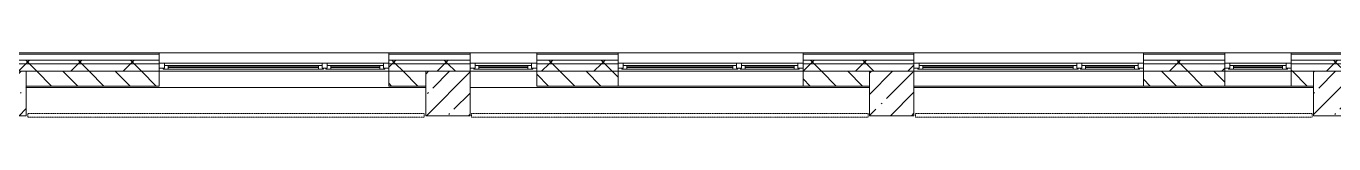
# Model space of a CAD drawing. Header units: millimetres. Extents: x 81773 to 282675, y -8553 to 29000.
# Drawn here: x 190563 to 208238, y 26479 to 27350 of the extents above; entities that cross this region are included whole.
import ezdxf

# ---------------------------------------------------------------- set-up
doc = ezdxf.new("R2010")
doc.units = ezdxf.units.MM
doc.linetypes.add('200_ШТРИХ__ш1_п0_6_', pattern=[1.6, 1, -0.6])
for name, color, linetype, lineweight in [('A-DETL-MBND-1', 7, '200_ШТРИХ__ш1_п0_6_', 9), ('A-GLAZ-3', 7, 'Continuous', 5), ('A-WALL', 7, 'Continuous', 9), ('A-WALL-2', 7, 'Continuous', 5), ('I-WALL-4', 7, 'Continuous', 5), ('S-COLS-2', 7, 'Continuous', 5)]:
    doc.layers.add(name, color=color, linetype=linetype, lineweight=lineweight)
pattern_1 = [(45, (147802.7, 0), (-353.5534, 353.5534), []), (135, (147802.7, 0), (-353.5534, -353.5534), [])]
pattern_2 = [(45, (147802.7, 0), (-285.1231, 285.1231), []), (45, (148087.8, 0), (-285.1231, 285.1231), [504.031, -100.806, 16.764, -84.042])]

# ---------------------------------------------------------------- blocks, each defined once
blk = doc.blocks.new('BSC_Колонна _Прямоугольная - 600х600-V120-3_3_3_птичка')
at = {"layer": 'S-COLS-2'}
h = blk.add_hatch(dxfattribs=at)
h.set_pattern_fill('FP_87', color=256, style=0, pattern_type=2)
h.set_pattern_definition([(45, (-42460, -26800), (-285.123, 285.123), []), (45, (-42174.88, -26800), (-285.123, 285.123), [504.031, -100.806, 16.764, -84.042])])
h.paths.add_polyline_path([(-300, -300), (300, -300), (300, 300), (-300, 300)])
for p, q in [((300, 300), (-300, 300)), ((-300, 300), (-300, -300)), ((300, -300), (300, 300)), ((-300, -300), (300, -300))]:
    blk.add_line(p, q, dxfattribs=at)
blk = doc.blocks.new('120_Окно_СКБ_2Ст - 120_Окно_СКБ_2Ст 3100х2500 _мал_створка слева_ 2-19089248-3_3_3_птичка')
at = {"layer": 'A-GLAZ-3'}
for p, q in [((-1550, -75), (-1550, -5)), ((-1550, -5), (-1480, -5)), ((1550, -5), (-1550, -5)), ((-1480, -75), (-1550, -75)), ((-1550, -75), (-1500, -75)), ((-1480, -75), (-1500, -75)), ((-1500, -75), (-1500, -85)), ((-1500, -85), (670, -85)), ((670, -85), (-1500, -85)), ((-1480, -5), (-1480, -75)), ((650, -35), (-1480, -35)), ((-1480, -35), (-1480, -75)), ((-1430, -85), (-1430, -35)), ((-1430, -55), (600, -55)), ((600, -65), (-1430, -65)), ((600, -85), (600, -35)), ((650, -75), (650, -5)), ((650, -5), (720, -5)), ((650, -75), (650, -35)), ((720, -75), (650, -75)), ((670, -75), (650, -75)), ((670, -75), (700, -75)), ((670, -85), (670, -75)), ((720, -75), (700, -75)), ((700, -75), (700, -85)), ((700, -85), (1500, -85)), ((1500, -85), (700, -85)), ((720, -5), (720, -75)), ((1480, -35), (720, -35)), ((720, -35), (720, -75)), ((770, -85), (770, -35)), ((770, -55), (1430, -55)), ((1430, -65), (770, -65)), ((1430, -85), (1430, -35)), ((1480, -75), (1480, -5)), ((1480, -5), (1550, -5)), ((1480, -75), (1480, -35)), ((1550, -75), (1480, -75)), ((1500, -75), (1480, -75)), ((1500, -75), (1550, -75)), ((1500, -85), (1500, -75)), ((1550, -5), (1550, -75))]:
    blk.add_line(p, q, dxfattribs=at)
blk = doc.blocks.new('120_Окно_СКБ_2Ст - 120_Окно_СКБ_2Ст 2500х2500 _мал створка справа_-23206729-3_3_3_птичка')
at = {"layer": 'A-GLAZ-3'}
for p, q in [((-1250, -75), (-1250, -5)), ((-1250, -5), (-1180, -5)), ((1250, -5), (-1250, -5)), ((-1180, -75), (-1250, -75)), ((-1250, -75), (-1200, -75)), ((-1180, -75), (-1200, -75)), ((-1200, -75), (-1200, -85)), ((-1200, -85), (370, -85)), ((370, -85), (-1200, -85)), ((-1180, -5), (-1180, -75)), ((350, -35), (-1180, -35)), ((-1180, -35), (-1180, -75)), ((-1130, -85), (-1130, -35)), ((-1130, -55), (300, -55)), ((300, -65), (-1130, -65)), ((300, -85), (300, -35)), ((350, -75), (350, -5)), ((350, -5), (420, -5)), ((350, -75), (350, -35)), ((420, -75), (350, -75)), ((370, -75), (350, -75)), ((370, -75), (400, -75)), ((370, -85), (370, -75)), ((420, -75), (400, -75)), ((400, -75), (400, -85)), ((400, -85), (1200, -85)), ((1200, -85), (400, -85)), ((420, -5), (420, -75)), ((1180, -35), (420, -35)), ((420, -35), (420, -75)), ((470, -85), (470, -35)), ((470, -55), (1130, -55)), ((1130, -65), (470, -65)), ((1130, -85), (1130, -35)), ((1180, -75), (1180, -5)), ((1180, -5), (1250, -5)), ((1180, -75), (1180, -35)), ((1250, -75), (1180, -75)), ((1200, -75), (1180, -75)), ((1200, -75), (1250, -75)), ((1200, -85), (1200, -75)), ((1250, -5), (1250, -75))]:
    blk.add_line(p, q, dxfattribs=at)
blk = doc.blocks.new('120_Окно_СКБ_1Ст - 120_Окно_СКБ_1Ст_900х2500_h_-21649151-3_3_3_птичка')
at = {"layer": 'A-GLAZ-3'}
for p, q in [((-450, -75), (-450, -5)), ((-450, -5), (-380, -5)), ((450, -5), (-450, -5)), ((-380, -75), (-450, -75)), ((-450, -75), (-400, -75)), ((-380, -75), (-400, -75)), ((-400, -75), (-400, -85)), ((-400, -85), (400, -85)), ((400, -85), (-400, -85)), ((-380, -5), (-380, -75)), ((380, -35), (-380, -35)), ((-380, -35), (-380, -75)), ((-330, -85), (-330, -35)), ((-330, -55), (330, -55)), ((330, -65), (-330, -65)), ((330, -85), (330, -35)), ((380, -75), (380, -5)), ((380, -5), (450, -5)), ((380, -75), (380, -35)), ((450, -75), (380, -75)), ((400, -75), (380, -75)), ((400, -75), (450, -75)), ((400, -85), (400, -75)), ((450, -5), (450, -75))]:
    blk.add_line(p, q, dxfattribs=at)
blk = doc.blocks.new('120_Окно_СКБ_1Ст - 120_Окно_СКБ_1Ст 900х2500_h_-19906774-3_3_3_птичка')
at = {"layer": 'A-GLAZ-3'}
for p, q in [((-450, -75), (-450, -5)), ((-450, -5), (-380, -5)), ((450, -5), (-450, -5)), ((-380, -75), (-450, -75)), ((-450, -75), (-400, -75)), ((-380, -75), (-400, -75)), ((-400, -75), (-400, -85)), ((-400, -85), (400, -85)), ((400, -85), (-400, -85)), ((-380, -5), (-380, -75)), ((380, -35), (-380, -35)), ((-380, -35), (-380, -75)), ((-330, -85), (-330, -35)), ((-330, -55), (330, -55)), ((330, -65), (-330, -65)), ((330, -85), (330, -35)), ((380, -75), (380, -5)), ((380, -5), (450, -5)), ((380, -75), (380, -35)), ((450, -75), (380, -75)), ((400, -75), (380, -75)), ((400, -75), (450, -75)), ((400, -85), (400, -75)), ((450, -5), (450, -75))]:
    blk.add_line(p, q, dxfattribs=at)

msp = doc.modelspace()

# ---------------------------------------------------------------- hatches: boundary and pattern name
at = {"layer": 'A-WALL-2'}
h = msp.add_hatch(dxfattribs=at)
h.set_pattern_fill('FP_84', color=256, style=0, pattern_type=2)
h.set_pattern_definition(pattern_1)
h.paths.add_polyline_path([(232372.7, 27200), (232372.7, 27250), (228152.7, 27250), (228152.7, 27200), (231900.2, 27200)])
h.paths.add_polyline_path([(225012.4, 27200), (225052.7, 27200), (225052.7, 27250), (224152.7, 27250), (224152.7, 27200)])
h.paths.add_polyline_path([(214912.7, 27200), (214912.7, 27250), (210662.7, 27250), (210662.7, 27200), (214415.6, 27200)])
h.paths.add_polyline_path([(209762.7, 27200), (209762.7, 27250), (207662.7, 27250), (207662.7, 27200), (209117.3, 27200)])
h.paths.add_polyline_path([(217412.7, 27200), (218612.7, 27200), (218612.7, 27250), (217412.7, 27250)])
h.paths.add_polyline_path([(220712.7, 27200), (222052.7, 27200), (222052.7, 27250), (220712.7, 27250)])
h.paths.add_polyline_path([(201699.6, 27200), (202562.7, 27200), (202562.7, 27250), (201062.7, 27250), (201062.7, 27200)])
h.paths.add_polyline_path([(205662.7, 27200), (206762.7, 27200), (206762.7, 27250), (205662.7, 27250)])
h.paths.add_polyline_path([(198520.6, 27200), (198562.7, 27200), (198562.7, 27250), (197463, 27250), (197463, 27200)])
h.paths.add_polyline_path([(196401.2, 27200), (196563, 27200), (196563, 27250), (195462.7, 27250), (195462.7, 27200)])
h.paths.add_polyline_path([(192362.7, 27200), (192362.7, 27250), (189862.7, 27250), (189862.7, 27200), (190043.2, 27200)])
h = msp.add_hatch(dxfattribs=at)
h.set_pattern_fill('FP_84', color=256, style=0, pattern_type=2)
h.set_pattern_definition(pattern_1)
h.paths.add_polyline_path([(232372.7, 27100), (232372.7, 27200), (228152.7, 27200), (228152.7, 27100), (231900.2, 27100)])
h.paths.add_polyline_path([(214415.6, 27100), (214912.7, 27100), (214912.7, 27200), (210662.7, 27200), (210662.7, 27100), (213356, 27100)])
h.paths.add_polyline_path([(217594.6, 27100), (218612.7, 27100), (218612.7, 27200), (217412.7, 27200), (217412.7, 27100)])
h.paths.add_polyline_path([(220712.7, 27100), (222052.7, 27100), (222052.7, 27200), (220712.7, 27200)])
h.paths.add_polyline_path([(225052.7, 27100), (225052.7, 27200), (224152.7, 27200), (224152.7, 27100), (225012.4, 27100)])
h.paths.add_polyline_path([(205938.3, 27100), (206762.7, 27100), (206762.7, 27200), (205662.7, 27200), (205662.7, 27100)])
h.paths.add_polyline_path([(201062.7, 27100), (202562.7, 27100), (202562.7, 27200), (201062.7, 27200)])
h.paths.add_polyline_path([(209117.3, 27100), (209762.7, 27100), (209762.7, 27200), (207662.7, 27200), (207662.7, 27100), (208057.6, 27100)])
h.paths.add_polyline_path([(192362.7, 27100), (192362.7, 27200), (189962.7, 27200), (189962.7, 27100), (190562.7, 27100)])
h.paths.add_polyline_path([(198562.7, 27100), (198562.7, 27200), (197463, 27200), (197463, 27100), (198520.6, 27100)])
h.paths.add_polyline_path([(196563, 27100), (196563, 27200), (195462.7, 27200), (195462.7, 27100), (196401.2, 27100)])
h = msp.add_hatch(dxfattribs=at)
h.set_pattern_fill('FP_82', color=256, style=0, pattern_type=2)
h.set_pattern_definition([(135, (147802.7, 0), (-176.7767, -176.7767), [])])
h.paths.add_polyline_path([(228952.7, 26900), (232002.7, 26900), (232002.7, 27100), (228952.7, 27100), (228952.7, 26948.4)])
h.paths.add_polyline_path([(228452.7, 26900), (228452.7, 27100), (228152.7, 27100), (228152.7, 26900), (228191.4, 26900)])
h.paths.add_polyline_path([(214562.7, 26900), (214912.7, 26900), (214912.7, 27100), (214562.7, 27100), (214562.7, 26948.4)])
h.paths.add_polyline_path([(224152.7, 26900), (224552.7, 26900), (224552.7, 27100), (224152.7, 27100), (224152.7, 26948.4)])
h.paths.add_polyline_path([(217412.7, 26900), (218112.7, 26900), (218112.7, 27100), (217412.7, 27100), (217412.7, 26948.4)])
h.paths.add_polyline_path([(221342.7, 26900), (221342.7, 27100), (220712.7, 27100), (220712.7, 26900)])
h.paths.add_polyline_path([(221842.7, 26900), (222052.7, 26900), (222052.7, 27100), (221842.7, 27100), (221842.7, 26948.4)])
h.paths.add_polyline_path([(213962.7, 26900), (213962.7, 27100), (210662.7, 27100), (210662.7, 26900), (211236.6, 26900)])
h.paths.add_polyline_path([(205662.7, 26900), (206762.7, 26900), (206762.7, 27100), (205662.7, 27100), (205662.7, 26948.4)])
h.paths.add_polyline_path([(201962.7, 26900), (201962.7, 27100), (201062.7, 27100), (201062.7, 26900)])
h.paths.add_polyline_path([(207662.7, 26900), (207962.7, 26900), (207962.7, 27100), (207662.7, 27100), (207662.7, 26948.4)])
h.paths.add_polyline_path([(209762.7, 26900), (209762.7, 27100), (208562.7, 27100), (208562.7, 26900)])
h.paths.add_polyline_path([(198520.6, 26900), (198562.7, 26900), (198562.7, 27100), (197463, 27100), (197463, 26900)])
h.paths.add_polyline_path([(195462.7, 26900), (195962.7, 26900), (195962.7, 27100), (195462.7, 27100), (195462.7, 26948.4)])
h.paths.add_polyline_path([(192362.7, 26900), (192362.7, 27100), (190562.7, 27100), (190562.7, 26900)])
at = {"layer": 'S-COLS-2'}
h = msp.add_hatch(dxfattribs=at)
h.set_pattern_fill('FP_80', color=256, style=0, pattern_type=2)
h.set_pattern_definition(pattern_2)
h.paths.add_polyline_path([(196562.7, 26500), (196562.7, 27100), (195962.7, 27100), (195962.7, 26500)])
h = msp.add_hatch(dxfattribs=at)
h.set_pattern_fill('FP_80', color=256, style=0, pattern_type=2)
h.set_pattern_definition(pattern_2)
h.paths.add_polyline_path([(202562.7, 26500), (202562.7, 27100), (201962.7, 27100), (201962.7, 26500)])
h = msp.add_hatch(dxfattribs=at)
h.set_pattern_fill('FP_80', color=256, style=0, pattern_type=2)
h.set_pattern_definition(pattern_2)
h.paths.add_polyline_path([(208562.7, 26500), (208562.7, 27100), (207962.7, 27100), (207962.7, 26500)])

# ---------------------------------------------------------------- linework, layer by layer
at = {"layer": 'A-DETL-MBND-1'}
for p, q in [((190583.7, 26530), (190583.7, 26480)), ((190583.7, 26530), (195942.7, 26530)), ((195942.7, 26480), (195942.7, 26530)), ((196584, 26529), (196584, 26479)), ((196584, 26529), (201941.7, 26529)), ((201941.7, 26479), (201941.7, 26529)), ((202582.7, 26529), (202582.7, 26479)), ((202582.7, 26529), (207942.7, 26529)), ((207942.7, 26479), (207942.7, 26529)), ((195942.7, 26480), (190583.7, 26480)), ((201941.7, 26479), (196584, 26479)), ((207942.7, 26479), (202582.7, 26479))]:
    msp.add_line(p, q, dxfattribs=at)
at = {"layer": 'A-WALL'}
for p, q in [((192362.7, 27330), (189732.7, 27330)), ((192362.7, 27250), (189812.7, 27250)), ((196563, 27330), (195462.7, 27330)), ((196563, 27250), (195462.7, 27250)), ((198562.7, 27330), (197463, 27330)), ((198562.7, 27250), (197463, 27250)), ((202562.7, 27330), (201062.7, 27330)), ((202562.7, 27250), (201062.7, 27250)), ((206762.7, 27330), (205662.7, 27330)), ((206762.7, 27250), (205662.7, 27250)), ((209762.7, 27330), (207662.7, 27330)), ((209762.7, 27250), (207662.7, 27250)), ((192362.7, 27200), (189862.7, 27200)), ((196563, 27200), (195462.7, 27200)), ((198562.7, 27200), (197463, 27200)), ((202562.7, 27200), (201062.7, 27200)), ((206762.7, 27200), (205662.7, 27200)), ((209762.7, 27200), (207662.7, 27200))]:
    msp.add_line(p, q, dxfattribs=at)
at = {"layer": 'A-WALL-2'}
for p, q in [((189712.7, 27350), (197463, 27350)), ((192362.7, 26900), (192362.7, 27350)), ((195462.7, 27350), (195462.7, 26900)), ((196563, 26900), (196563, 27350)), ((197463, 27350), (197463, 26900)), ((228152.7, 27350), (197463, 27350)), ((198562.7, 26900), (198562.7, 27350)), ((201062.7, 27350), (201062.7, 26900)), ((202562.7, 27100), (202562.7, 27350)), ((205662.7, 27350), (205662.7, 26900)), ((206762.7, 26900), (206762.7, 27350)), ((207662.7, 27350), (207662.7, 26900)), ((228452.7, 27100), (190562.7, 27100)), ((195962.7, 26900), (195962.7, 27100)), ((196562.7, 27100), (196562.7, 26900)), ((201962.7, 26900), (201962.7, 27100)), ((207962.7, 26900), (207962.7, 27100)), ((190562.7, 26900), (192362.7, 26900)), ((195462.7, 26900), (195962.7, 26900)), ((196562.7, 26900), (196563, 26900)), ((197463, 26900), (198562.7, 26900)), ((201062.7, 26900), (201962.7, 26900)), ((205662.7, 26900), (206762.7, 26900)), ((207662.7, 26900), (207962.7, 26900))]:
    msp.add_line(p, q, dxfattribs=at)
at = {"layer": 'I-WALL-4'}
for p, q in [((192362.7, 27100), (195462.7, 27100)), ((196563, 27100), (197463, 27100)), ((198562.7, 27100), (201062.7, 27100)), ((202562.7, 27100), (205662.7, 27100)), ((206762.7, 27100), (207662.7, 27100)), ((195962.7, 26880), (190562.7, 26880)), ((201962.7, 26880), (196562.7, 26880)), ((201062.7, 26900), (198562.7, 26900)), ((205662.7, 26900), (202562.7, 26900)), ((207962.7, 26880), (202562.7, 26880)), ((207662.7, 26900), (206762.7, 26900))]:
    msp.add_line(p, q, dxfattribs=at)
at = {"layer": 'S-COLS-2'}
for p, q in [((196562.7, 27100), (195962.7, 27100)), ((195962.7, 27100), (195962.7, 26900)), ((196562.7, 26900), (196562.7, 27100)), ((202562.7, 27100), (201962.7, 27100)), ((201962.7, 27100), (201962.7, 26900)), ((202562.7, 26500), (202562.7, 27100)), ((208562.7, 27100), (207962.7, 27100)), ((207962.7, 27100), (207962.7, 26900)), ((195962.7, 26900), (195962.7, 26500)), ((196562.7, 26500), (196562.7, 26900)), ((201962.7, 26900), (201962.7, 26500)), ((207962.7, 26900), (207962.7, 26500)), ((195962.7, 26500), (196562.7, 26500)), ((201962.7, 26500), (202562.7, 26500)), ((207962.7, 26500), (208562.7, 26500))]:
    msp.add_line(p, q, dxfattribs=at)

# ---------------------------------------------------------------- block references
at = {"layer": 'A-GLAZ-3'}
for name, p in [('120_Окно_СКБ_2Ст - 120_Окно_СКБ_2Ст 3100х2500 _мал_створка слева_ 2-19089248-3_3_3_птичка', (193912.7, 27215)), ('120_Окно_СКБ_1Ст - 120_Окно_СКБ_1Ст_900х2500_h_-21649151-3_3_3_птичка', (197013, 27215)), ('120_Окно_СКБ_2Ст - 120_Окно_СКБ_2Ст 2500х2500 _мал створка справа_-23206729-3_3_3_птичка', (199812.7, 27215)), ('120_Окно_СКБ_2Ст - 120_Окно_СКБ_2Ст 3100х2500 _мал_створка слева_ 2-19089248-3_3_3_птичка', (204112.7, 27215)), ('120_Окно_СКБ_1Ст - 120_Окно_СКБ_1Ст 900х2500_h_-19906774-3_3_3_птичка', (207212.7, 27215))]:
    msp.add_blockref(name, p, dxfattribs=at)
at = {"layer": 'S-COLS-2'}
msp.add_blockref('BSC_Колонна _Прямоугольная - 600х600-V120-3_3_3_птичка', (190262.7, 26800), dxfattribs=at)

doc.saveas('drawing.dxf')
